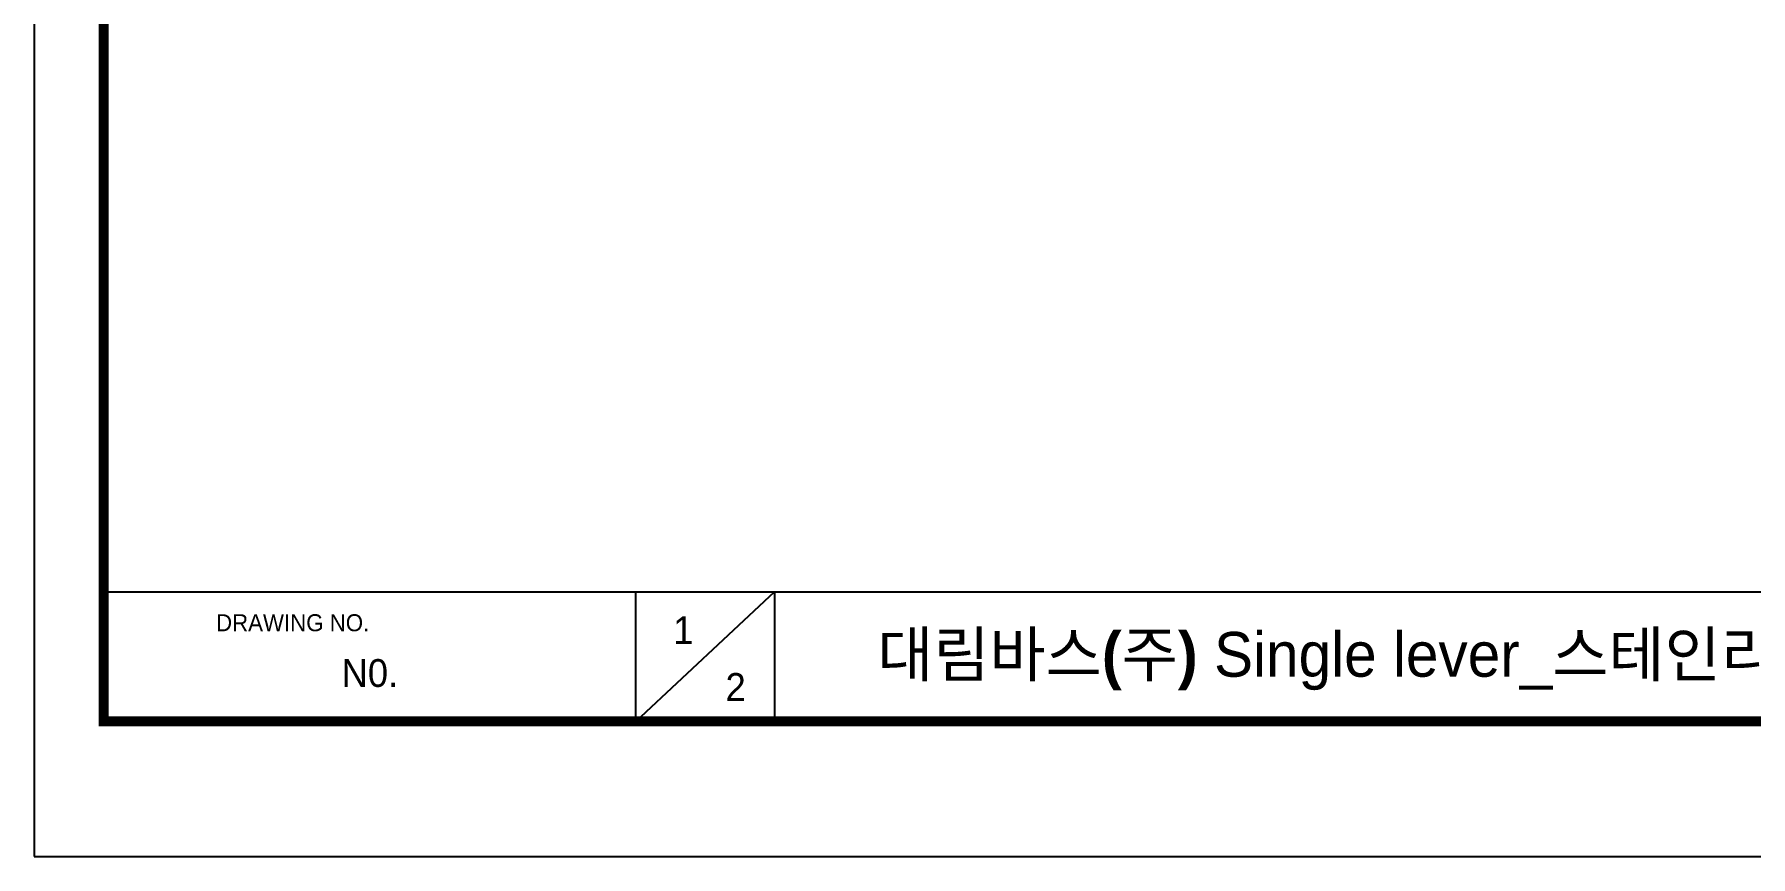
# Model space of a CAD drawing. Extents: x 0 to 790, y 0 to 579.
# Drawn here: x 0 to 314.6, y 0 to 150.6 of the extents above; entities that cross this region are included whole.
import ezdxf

# ---------------------------------------------------------------- set-up
doc = ezdxf.new("R2010")
doc.units = 0
doc.header["$LTSCALE"] = 10
doc.header["$MEASUREMENT"] = 0
doc.layers.get('0').update_dxf_attribs({"linetype": 'CONTINUOUS'})
doc.styles.get("Standard").update_dxf_attribs({"font": 'H2GTRE.TTF'})
doc.styles.add('단선완성형', font='')
doc.styles.get('단선완성형').set_extended_font_data('Gulim')

msp = doc.modelspace()

# ---------------------------------------------------------------- linework, layer by layer
at = {"color": 5}
msp.add_line((12.7, 48.49), (648.72, 48.49), dxfattribs=at)
at = {"color": 5, "ltscale": 40}
for p, q in [((110.19, 48.49), (110.19, 24.69)), ((110.19, 48.49), (110.19, 24.69)), ((135.67, 48.49), (110.19, 24.69)), ((135.67, 48.49), (110.19, 24.69)), ((135.67, 48.49), (135.67, 24.69)), ((135.67, 48.49), (135.67, 24.69))]:
    msp.add_line(p, q, dxfattribs=at)
at = {"ltscale": 0.5}
msp.add_lwpolyline([(0, 0), (789.88, 0), (789.88, 578.76), (0, 578.76)], close=True, dxfattribs=at)
at = {"color": 5, "linetype": 'ByBlock', "lineweight": 200, "const_width": 1.82}
msp.add_lwpolyline([(12.7, 24.78), (777.1, 24.78), (777.1, 565.32), (12.7, 565.32)], close=True, dxfattribs=at)

# ---------------------------------------------------------------- texts
at = {"color": 5, "ltscale": 40}
msp.add_text('DRAWING NO.', height=3.1171, dxfattribs=at).set_placement((33.3, 41.29))
at = {"attachment_point": 1, "style": '단선완성형'}
for s, insert, char_height, width in [('1', (117.12, 44.03), 5.1, 7.119), ('N0. ', (56.31, 36.19), 5.101, 32.0004), ('2', (126.69, 33.63), 5.1, 7.119)]:
    msp.add_mtext(s, dxfattribs=dict(at, insert=insert, char_height=char_height, width=width))
at = {"color": 2, "insert": (154.51, 41.16), "char_height": 8.198, "width": 488.8902, "attachment_point": 1, "style": '단선완성형'}
msp.add_mtext('{\\fPretendard Variable SemiBold|b0|i0|c129|p2;대림바스(주)} Single lever_스테인리스 니켈_원홀 세면샤워수전_DL B2116SNCR3', dxfattribs=at)

doc.saveas('drawing.dxf')
